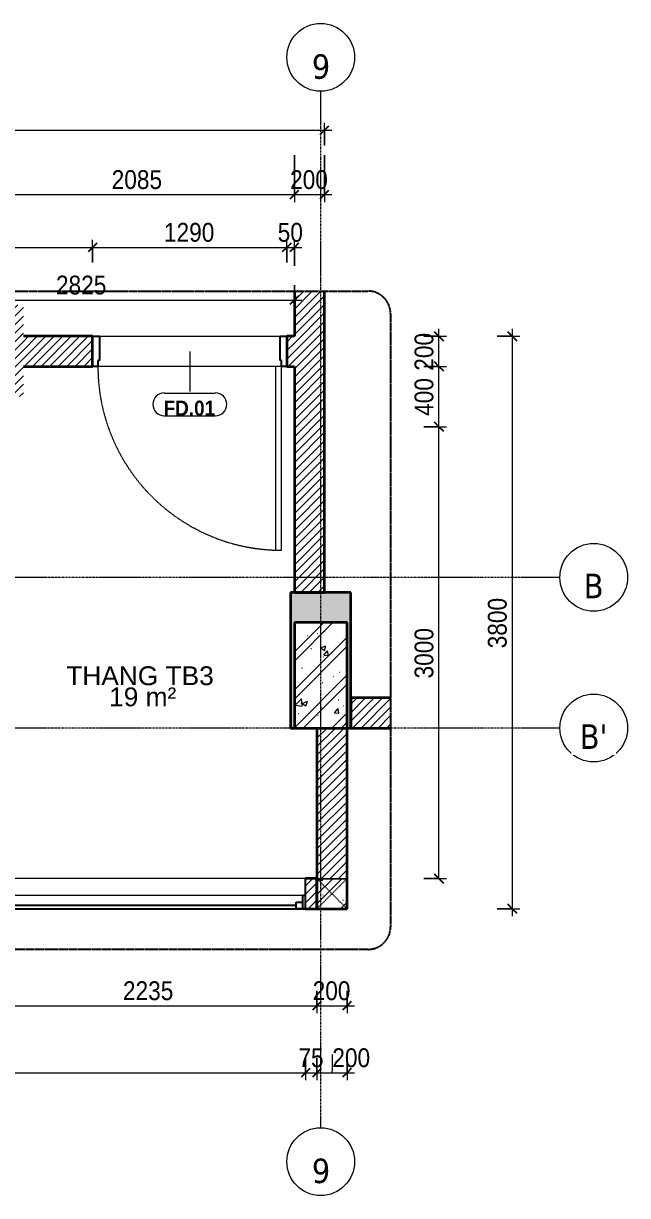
# Model space of a CAD drawing. Header units: millimetres. Extents: x 75584 to 159459, y -5075 to 34550.
# Drawn here: x 92510 to 96523, y 21433 to 29214 of the extents above; entities that cross this region are included whole.
import ezdxf

# ---------------------------------------------------------------- set-up
doc = ezdxf.new("R2010")
doc.units = ezdxf.units.MM
for name, pattern in [('Dash', [6, 3, -3]), ('Dash - Tight', [4.5, 3, -1.5]), ('Grid Line', [22.225, 12.7, -3.175, 3.175, -3.175]), ('Hidden', [7.14375, 4.7625, -2.38125])]:
    doc.linetypes.add(name, pattern=pattern)
for name, color, linetype, lineweight in [('0-3', 10, 'Continuous', 5), ('A-ANNO-DIMS', 211, 'Continuous', 9), ('A-ANNO-DIMS-50', 211, 'Continuous', 9), ('A-AREA-IDEN', 2, 'Continuous', 9), ('A-DETL-GENF-1', 92, 'Dash - Tight', 18), ('A-DETL-GENF-2', 254, 'Continuous', 18), ('A-DETL-GENF-3', 92, 'Hidden', 25), ('A-DETL-MEDM', 33, 'Continuous', 35), ('A-DOOR', 31, 'Continuous', 18), ('A-DOOR-FRAM', 31, 'Continuous', 25), ('A-DOOR-IDEN', 31, 'Continuous', 9), ('A-FLOR-1', 7, 'Continuous', 18), ('A-GLAZ', 151, 'Continuous', 18), ('A-GLAZ-1', 151, 'Continuous', 25), ('A-WALL', 113, 'Continuous', 18), ('A-WALL-1', 113, 'Continuous', 35), ('A-WALL-PATT-1', 111, 'Continuous', 18), ('S-COLS', 52, 'Continuous', 18), ('S-COLS-1', 9, 'Continuous', 5), ('S-COLS-2', 250, 'Continuous', 35), ('S-COLS-3', 52, 'Dash', 18), ('S-COLS-4', 254, 'Continuous', 18), ('S-COLS-5', 52, 'Continuous', 35), ('S-COLS-HDLN', 52, 'Dash', 18), ('S-GRID-1', 1, 'Grid Line', 9), ('S-GRID-IDEN', 1, 'Continuous', 9)]:
    doc.layers.add(name, color=color, linetype=linetype, lineweight=lineweight)
doc.styles.add('Arial_4', font='arial.ttf', dxfattribs={"height": 125})
doc.styles.add('Arial_B', font='arialbd.ttf', dxfattribs={"width": 0.9, "height": 100})
doc.styles.add('Tahoma_B', font='tahomabd.ttf', dxfattribs={"height": 162.5})
doc.styles.add('UTM Avo', font='', dxfattribs={"width": 0.9, "height": 125})
doc.styles.get('UTM Avo').set_extended_font_data('UTM Avo')
doc.dimstyles.new('1_Dim_chi_tiet_2_5', dxfattribs={"dimscale": 304.8, "dimtxt": 124.912619, "dimasz": 0.19685, "dimexe": 0.164042, "dimexo": 0.0625, "dimgap": 0.016404, "dimtad": 1, "dimdec": 0, "dimrnd": 5, "dimzin": 0, "dimdsep": 46, "dimtxsty": 'UTM Avo', "dimblk1": 'OBLIQUE', "dimblk2": 'OBLIQUE', "dimsah": 1, "dimcen": 0.09, "dimdle": 0.164042, "dimazin": 0, "dimtfac": 1, "dimtdec": 4, "dimtix": 1, "dimtmove": 0, "dimatfit": 3, "dimfxl": 0.328084, "dimfxlon": 1, "dimtvp": 1, "dimtolj": 1, "dimtzin": 0, "dimarcsym": 2})
doc.dimstyles.new('1_Dim_chi_tiet_2_5_1', dxfattribs={"dimscale": 304.8, "dimtxt": 124.912619, "dimasz": 0.19685, "dimexe": 0.164042, "dimexo": 0.0625, "dimgap": 0.016404, "dimtad": 1, "dimdec": 0, "dimrnd": 5, "dimzin": 0, "dimdsep": 46, "dimtxsty": 'UTM Avo', "dimblk1": 'OBLIQUE', "dimblk2": 'OBLIQUE', "dimsah": 1, "dimcen": 0.09, "dimdle": 0.164042, "dimazin": 0, "dimtfac": 1, "dimtdec": 4, "dimtix": 1, "dimtmove": 1, "dimatfit": 3, "dimfxl": 0.328084, "dimfxlon": 1, "dimtvp": 1, "dimtolj": 1, "dimtzin": 0, "dimarcsym": 2})
pattern_1 = [(45, (10932.16, 0), (-28.284271, 28.284271), [])]
pattern_2 = [(50, (10932.16, 0), (364.3679, -31.8783), [38.1, -419.1]), (355, (10932.16, 0), (-70.4859, 382.1133), [30.48, -335.28]), (100.451, (10962.52, -2.66), (293.885, 350.2334), [32.38, -356.18]), (46.184, (10932.16, 101.6), (542.1585, -84.0858), [57.15, -628.65]), (96.636, (10977.34, 94.6), (474.805, 494.8554), [48.57, -534.27]), (351.184, (10932.16, 101.6), (474.8102, 494.85), [45.72, -502.92]), (21, (10982.96, 76.2), (303.2285, -204.5305), [38.1, -419.1]), (326, (10982.96, 76.2), (123.6039, 368.376), [30.48, -335.28]), (71.451, (11008.23, 59.16), (426.8341, 163.8427), [32.38, -356.18]), (37.5, (10932.16, 0), (6.17665, 169.11015), [3.353, -327.863, 3.353, -337.007, -336.55]), (37.5, (10932.16, 0), (6.17665, 169.11015), [-671.576, 3.353, -333.197]), (7.5, (10932.16, 0), (133.63888, 200.3615), [3.353, -190.703, 3.353, -320.243, -128.27]), (7.5, (10932.16, 0), (133.63888, 200.3615), [-517.652, 3.353, -124.917]), (327.5, (10818.88, 0), (271.18182, -11.45836), [3.353, -123.647, 3.353, -392.887, -525.78]), (327.5, (10818.88, 0), (271.18182, -11.45836), [-523.24, 3.353, -522.427]), (317.5, (10768.08, 0), (296.2585, 50.85285), [3.353, -161.747, 3.353, -259.791, -373.38]), (317.5, (10768.08, 0), (296.2585, 50.85285), [-428.244, 3.353, -370.027]), (45, (10932.16, 0), (-125.7236, 125.7236), []), (45, (10932.16, 190.5), (-125.7236, 125.7236), [])]

# ---------------------------------------------------------------- blocks, each defined once
blk = doc.blocks.new('NCV_TKTC_KET CAU_rvt-2-TKCS_THANG BỘ TB3 - MẶT BẰNG TẦNG 2-7')
at = {"layer": 'S-COLS-1'}
for points in [[(77477.6, 24536.9), (77477.6, 25436.9), (77077.6, 25436.9), (77077.6, 24536.9), (77102.6, 24536.9), (77102.6, 25236.9), (77452.6, 25236.9), (77452.6, 24536.9)], [(83752.6, 24536.9), (83752.6, 25436.9), (83352.6, 25436.9), (83352.6, 24536.9), (83377.6, 24536.9), (83377.6, 25236.9), (83727.6, 25236.9), (83727.6, 24536.9)]]:
    blk.add_hatch(color=256, dxfattribs=at).paths.add_polyline_path(points)
at = {"layer": 'A-FLOR-1'}
for p, q in [((81292.6, 25136.9), (81292.6, 24936.5)), ((81292.6, 24886.5), (81292.6, 23537.4)), ((77452.6, 23537.4), (77452.6, 24536.9)), ((77102.6, 23336.9), (77102.6, 23335.3)), ((77102.6, 23335.3), (83727.6, 23335.3)), ((83727.6, 23335.3), (83727.6, 23336.9))]:
    blk.add_line(p, q, dxfattribs=at)
at = {"layer": 'S-COLS-2'}
for p, q in [((77477.6, 25436.9), (77077.6, 25436.9)), ((77077.6, 25436.9), (77077.6, 24536.9)), ((77477.6, 24536.9), (77477.6, 25436.9)), ((83752.6, 25436.9), (83352.6, 25436.9)), ((83352.6, 25436.9), (83352.6, 24536.9)), ((83752.6, 24536.9), (83752.6, 25436.9)), ((77077.6, 24536.9), (77102.6, 24536.9)), ((77452.6, 24536.9), (77477.6, 24536.9)), ((83352.6, 24536.9), (83377.6, 24536.9)), ((83727.6, 24536.9), (83752.6, 24536.9))]:
    blk.add_line(p, q, dxfattribs=at)
blk = doc.blocks.new('1_FAMILY RVT - W01-WxH 1400x6000-587637-TKCS_THANG BỘ TB3 - MẶT BẰNG TẦNG 2-7')
at = {"layer": 'A-GLAZ'}
for p, q in [((1398.4, 172.39), (1449.2, 197.79)), ((1398.4, 172.39), (1449.2, 146.99)), ((1398.4, 172.39), (1601.6, 172.39)), ((3000, 96.19), (-3000, 96.19)), ((-2936.5, 96.19), (-22.225, 96.19)), ((22.225, 96.19), (2980.95, 96.19)), ((-2980.95, 7.29), (-22.225, 7.29)), ((22.225, 7.29), (2936.5, 7.29)), ((-3000, -103.81), (3000, -103.81))]:
    blk.add_line(p, q, dxfattribs=at)
at = {"layer": 'A-GLAZ-1'}
for p, q in [((-3000, 96.19), (-3000, -103.81)), ((-3000, 96.19), (-2936.5, 96.19)), ((-2980.95, 96.19), (-2980.95, 7.29)), ((-2936.5, 96.19), (-2936.5, 51.74)), ((-22.225, 7.29), (-22.225, 96.19)), ((-22.225, 96.19), (22.225, 96.19)), ((22.225, 96.19), (22.225, 7.29)), ((2980.95, 96.19), (3000, 96.19)), ((2980.95, 96.19), (2980.95, 7.29)), ((3000, -103.81), (3000, 96.19)), ((-3000, 7.29), (-2980.95, 7.29)), ((-2936.5, 51.74), (-2980.95, 51.74)), ((-2936.5, 73.965), (-22.225, 73.965)), ((22.225, 51.74), (-22.225, 51.74)), ((-22.225, 7.29), (22.225, 7.29)), ((22.225, 29.515), (2936.5, 29.515)), ((2936.5, 51.74), (2936.5, 7.29)), ((2980.95, 51.74), (2936.5, 51.74)), ((2936.5, 7.29), (3000, 7.29))]:
    blk.add_line(p, q, dxfattribs=at)
blk = doc.blocks.new('FD_01 - FD_01-1200x2200mm-1787918-TKCS_THANG BỘ TB3 - MẶT BẰNG TẦNG 2-7')
at = {"layer": 'A-DETL-GENF-1'}
for p, q in [((610, -100), (570, -100)), ((570, -100), (570, -1320)), ((610, -1320), (610, -100)), ((570, -1320), (610, -1320))]:
    blk.add_line(p, q, dxfattribs=at)
blk.add_arc((610, -100), 1220, 180, 268.12111, dxfattribs=at)
at = {"layer": 'A-DOOR-FRAM'}
for p, q in [((-645, 100), (-600, 100)), ((-645, -100), (-645, 100)), ((-600, 100), (-600, -60)), ((600, 100), (645, 100)), ((600, -60), (600, 100)), ((645, 100), (645, -100)), ((-600, -60), (-610, -60)), ((-610, -60), (-610, -100)), ((610, -60), (600, -60)), ((610, -100), (610, -60)), ((-610, -100), (-645, -100)), ((645, -100), (610, -100))]:
    blk.add_line(p, q, dxfattribs=at)
blk = doc.blocks.new('G1_SOF - BO TRU - 200x200-3052400-TKCS_THANG BỘ TB3 - MẶT BẰNG TẦNG 2-7')
at = {"layer": 'S-COLS-HDLN'}
for p, q in [((-100, 100), (100, -100)), ((100, 100), (-100, -100))]:
    blk.add_line(p, q, dxfattribs=at)
blk = doc.blocks.new('BORDER VIEW - BORDER VIEW-1919383-TKCS_THANG BỘ TB3 - MẶT BẰNG TẦNG 2-7')
at = {"layer": 'A-DETL-GENF-3'}
for p, q in [((150, 7064.2), (4219.3, 7064.2)), ((0, 150), (0, 6914.2)), ((4369.3, 6914.2), (4369.3, 150)), ((4219.3, 0), (150, 0))]:
    blk.add_line(p, q, dxfattribs=at)
for centre, start, end in [((150, 6914.2), 90, 180), ((4219.3, 6914.2), 0, 90), ((150, 150), 180, 270), ((4219.3, 150), 270, 0)]:
    blk.add_arc(centre, 150, start, end, dxfattribs=at)
blk = doc.blocks.new('Grid - M_Grid Head - Circle-353313-TKCS_THANG BỘ TB3 - MẶT BẰNG TẦNG 2-7')
at = {"layer": 'S-GRID-IDEN'}
blk.add_circle((0, 0), 4.5, dxfattribs=at)
blk = doc.blocks.new('STN_Door Tag - STN_Door Tag-1788670-TKCS_THANG BỘ TB3 - MẶT BẰNG TẦNG 2-7')
at = {"layer": 'A-DOOR-IDEN'}
for p, q in [((-3.37, 1.49), (3.43, 1.49)), ((-3.37, -1.52), (3.43, -1.52))]:
    blk.add_line(p, q, dxfattribs=at)
for centre, start, end in [((-3.37, -0.01), 90, 270), ((3.43, -0.01), 270, 90)]:
    blk.add_arc(centre, 1.51, start, end, dxfattribs=at)
blk = doc.blocks.new('DIMBLOCK34-TKCS_THANG BỘ TB3 - MẶT BẰNG TẦNG 2-7')
at = {"layer": 'A-ANNO-DIMS-50'}
for p, q in [((94309.7, 28340.1), (94309.7, 28027.4)), ((94309.7, 28077.4), (94309.7, 28340.1)), ((92224.7, 27977.4), (92224.7, 28127.4)), ((92224.7, 28077.4), (94309.7, 28077.4)), ((92224.7, 28077.4), (92224.7, 27977.4))]:
    blk.add_line(p, q, dxfattribs=at)
at = {"layer": 'A-ANNO-DIMS-50', "lineweight": 25}
for p, q in [((92224.7, 28077.4), (92254.7, 28107.4)), ((94309.7, 28077.4), (94339.7, 28107.4)), ((92224.7, 28077.4), (92194.7, 28047.4)), ((94309.7, 28077.4), (94279.7, 28047.4))]:
    blk.add_line(p, q, dxfattribs=at)
at = {"layer": 'A-ANNO-DIMS-50', "color": 0, "insert": (93096, 28239.8), "char_height": 125, "width": 410.824, "attachment_point": 1, "line_spacing_factor": 1.110334, "style": 'UTM Avo'}
blk.add_mtext('2085', dxfattribs=at)
blk = doc.blocks.new('_Oblique')
at = {"color": 0, "linetype": 'ByBlock', "lineweight": -2}
blk.add_line((-0.5, -0.5), (0.5, 0.5), dxfattribs=at)
blk = doc.blocks.new('DIMBLOCK35-TKCS_THANG BỘ TB3 - MẶT BẰNG TẦNG 2-7')
at = {"layer": 'A-ANNO-DIMS-50'}
for p, q in [((94309.7, 28340.1), (94309.7, 28027.4)), ((94309.7, 28077.4), (94309.7, 28340.1)), ((94509.7, 28340.1), (94509.7, 28027.4)), ((94509.7, 28077.4), (94509.7, 28340.1)), ((94309.7, 28077.4), (94559.7, 28077.4))]:
    blk.add_line(p, q, dxfattribs=at)
at = {"layer": 'A-ANNO-DIMS-50', "lineweight": 25}
for p, q in [((94309.7, 28077.4), (94339.7, 28107.4)), ((94509.7, 28077.4), (94539.7, 28107.4)), ((94309.7, 28077.4), (94279.7, 28047.4)), ((94509.7, 28077.4), (94479.7, 28047.4))]:
    blk.add_line(p, q, dxfattribs=at)
at = {"layer": 'A-ANNO-DIMS-50', "color": 0, "insert": (94281.3, 28239.8), "char_height": 125, "width": 308.118, "attachment_point": 1, "line_spacing_factor": 1.110334, "style": 'UTM Avo'}
blk.add_mtext('200', dxfattribs=at)
blk = doc.blocks.new('DIMBLOCK37-TKCS_THANG BỘ TB3 - MẶT BẰNG TẦNG 2-7')
at = {"layer": 'A-ANNO-DIMS-50'}
for p, q in [((91484.7, 27605.8), (91484.7, 27777.4)), ((92969.7, 27627.4), (92969.7, 27777.4)), ((91484.7, 27727.4), (92969.7, 27727.4)), ((91484.7, 27727.4), (91484.7, 27605.8)), ((92969.7, 27727.4), (92969.7, 27627.4))]:
    blk.add_line(p, q, dxfattribs=at)
at = {"layer": 'A-ANNO-DIMS-50', "lineweight": 25}
for p, q in [((91484.7, 27727.4), (91454.7, 27697.4)), ((91484.7, 27727.4), (91514.7, 27757.4)), ((92969.7, 27727.4), (92939.7, 27697.4)), ((92969.7, 27727.4), (92999.7, 27757.4))]:
    blk.add_line(p, q, dxfattribs=at)
at = {"layer": 'A-ANNO-DIMS-50', "color": 0, "insert": (92056, 27889.8), "char_height": 125, "width": 410.824, "attachment_point": 1, "line_spacing_factor": 1.110334, "style": 'UTM Avo'}
blk.add_mtext('1485', dxfattribs=at)
blk = doc.blocks.new('DIMBLOCK38-TKCS_THANG BỘ TB3 - MẶT BẰNG TẦNG 2-7')
at = {"layer": 'A-ANNO-DIMS-50'}
for p, q in [((92969.7, 27627.4), (92969.7, 27777.4)), ((94259.7, 27627.4), (94259.7, 27777.4)), ((92969.7, 27727.4), (94259.7, 27727.4)), ((92969.7, 27727.4), (92969.7, 27627.4)), ((94259.7, 27727.4), (94259.7, 27627.4))]:
    blk.add_line(p, q, dxfattribs=at)
at = {"layer": 'A-ANNO-DIMS-50', "lineweight": 25}
for p, q in [((92969.7, 27727.4), (92939.7, 27697.4)), ((92969.7, 27727.4), (92999.7, 27757.4)), ((94259.7, 27727.4), (94229.7, 27697.4)), ((94259.7, 27727.4), (94289.7, 27757.4))]:
    blk.add_line(p, q, dxfattribs=at)
at = {"layer": 'A-ANNO-DIMS-50', "color": 0, "insert": (93443.5, 27889.8), "char_height": 125, "width": 410.824, "attachment_point": 1, "line_spacing_factor": 1.110334, "style": 'UTM Avo'}
blk.add_mtext('1290', dxfattribs=at)
blk = doc.blocks.new('DIMBLOCK39-TKCS_THANG BỘ TB3 - MẶT BẰNG TẦNG 2-7')
at = {"layer": 'A-ANNO-DIMS-50'}
for p, q in [((94259.7, 27627.4), (94259.7, 27777.4)), ((94309.7, 27605.8), (94309.7, 27777.4)), ((94259.7, 27727.4), (94359.7, 27727.4)), ((94259.7, 27727.4), (94259.7, 27627.4)), ((94309.7, 27727.4), (94309.7, 27605.8))]:
    blk.add_line(p, q, dxfattribs=at)
at = {"layer": 'A-ANNO-DIMS-50', "lineweight": 25}
for p, q in [((94259.7, 27727.4), (94229.7, 27697.4)), ((94259.7, 27727.4), (94289.7, 27757.4)), ((94309.7, 27727.4), (94279.7, 27697.4)), ((94309.7, 27727.4), (94339.7, 27757.4))]:
    blk.add_line(p, q, dxfattribs=at)
at = {"layer": 'A-ANNO-DIMS-50', "color": 0, "insert": (94199.1, 27889.8), "char_height": 125, "width": 205.412, "attachment_point": 1, "line_spacing_factor": 1.110334, "style": 'UTM Avo'}
blk.add_mtext('50', dxfattribs=at)
blk = doc.blocks.new('DIMBLOCK40-TKCS_THANG BỘ TB3 - MẶT BẰNG TẦNG 2-7')
at = {"layer": 'A-ANNO-DIMS-50'}
for p, q in [((95170.5, 26536.9), (95320.5, 26536.9)), ((95270.5, 26536.9), (95170.5, 26536.9)), ((95270.5, 23537.4), (95270.5, 26536.9)), ((95170.5, 23537.4), (95320.5, 23537.4)), ((95270.5, 23537.4), (95170.5, 23537.4))]:
    blk.add_line(p, q, dxfattribs=at)
at = {"layer": 'A-ANNO-DIMS-50', "lineweight": 25}
for p, q in [((95270.5, 26536.9), (95240.5, 26566.9)), ((95270.5, 26536.9), (95300.5, 26506.9)), ((95270.5, 23537.4), (95240.5, 23567.4)), ((95270.5, 23537.4), (95300.5, 23507.4))]:
    blk.add_line(p, q, dxfattribs=at)
at = {"layer": 'A-ANNO-DIMS-50', "color": 0, "insert": (95108.2, 24866), "char_height": 125, "width": 410.824, "attachment_point": 1, "rotation": 90, "line_spacing_factor": 1.110334, "style": 'UTM Avo'}
blk.add_mtext('3000', dxfattribs=at)
blk = doc.blocks.new('DIMBLOCK41-TKCS_THANG BỘ TB3 - MẶT BẰNG TẦNG 2-7')
at = {"layer": 'A-ANNO-DIMS-50'}
for p, q in [((95170.5, 26936.9), (95320.5, 26936.9)), ((95270.5, 26936.9), (95170.5, 26936.9)), ((95270.5, 26536.9), (95270.5, 26936.9)), ((95170.5, 26536.9), (95320.5, 26536.9)), ((95270.5, 26536.9), (95170.5, 26536.9))]:
    blk.add_line(p, q, dxfattribs=at)
at = {"layer": 'A-ANNO-DIMS-50', "lineweight": 25}
for p, q in [((95270.5, 26936.9), (95240.5, 26966.9)), ((95270.5, 26936.9), (95300.5, 26906.9)), ((95270.5, 26536.9), (95240.5, 26566.9)), ((95270.5, 26536.9), (95300.5, 26506.9))]:
    blk.add_line(p, q, dxfattribs=at)
at = {"layer": 'A-ANNO-DIMS-50', "color": 0, "insert": (95108.2, 26608.6), "char_height": 125, "width": 308.118, "attachment_point": 1, "rotation": 90, "line_spacing_factor": 1.110334, "style": 'UTM Avo'}
blk.add_mtext('400', dxfattribs=at)
blk = doc.blocks.new('DIMBLOCK42-TKCS_THANG BỘ TB3 - MẶT BẰNG TẦNG 2-7')
at = {"layer": 'A-ANNO-DIMS-50', "lineweight": 25}
for p, q in [((95270.5, 27136.9), (95240.5, 27166.9)), ((95270.5, 27136.9), (95300.5, 27106.9)), ((95270.5, 26936.9), (95240.5, 26966.9)), ((95270.5, 26936.9), (95300.5, 26906.9))]:
    blk.add_line(p, q, dxfattribs=at)
at = {"layer": 'A-ANNO-DIMS-50'}
for p, q in [((95270.5, 26936.9), (95270.5, 27186.9)), ((95170.5, 27136.9), (95320.5, 27136.9)), ((95270.5, 27136.9), (95170.5, 27136.9)), ((95170.5, 26936.9), (95320.5, 26936.9)), ((95270.5, 26936.9), (95170.5, 26936.9))]:
    blk.add_line(p, q, dxfattribs=at)
at = {"layer": 'A-ANNO-DIMS-50', "color": 0, "insert": (95108.2, 26908.6), "char_height": 125, "width": 308.118, "attachment_point": 1, "rotation": 90, "line_spacing_factor": 1.110334, "style": 'UTM Avo'}
blk.add_mtext('200', dxfattribs=at)
blk = doc.blocks.new('DIMBLOCK50-TKCS_THANG BỘ TB3 - MẶT BẰNG TẦNG 2-7')
at = {"layer": 'A-ANNO-DIMS-50'}
for p, q in [((92224.7, 22793.3), (92224.7, 22643.3)), ((92224.7, 22693.3), (92224.7, 22793.3)), ((94459.7, 22793.3), (94459.7, 22643.3)), ((94459.7, 22693.3), (94459.7, 22793.3)), ((92224.7, 22693.3), (94459.7, 22693.3))]:
    blk.add_line(p, q, dxfattribs=at)
at = {"layer": 'A-ANNO-DIMS-50', "lineweight": 25}
for p, q in [((92224.7, 22693.3), (92254.7, 22723.3)), ((94459.7, 22693.3), (94489.7, 22723.3)), ((92224.7, 22693.3), (92194.7, 22663.3)), ((94459.7, 22693.3), (94429.7, 22663.3))]:
    blk.add_line(p, q, dxfattribs=at)
at = {"layer": 'A-ANNO-DIMS-50', "color": 0, "insert": (93171, 22855.7), "char_height": 125, "width": 410.824, "attachment_point": 1, "line_spacing_factor": 1.110334, "style": 'UTM Avo'}
blk.add_mtext('2235', dxfattribs=at)
blk = doc.blocks.new('DIMBLOCK51-TKCS_THANG BỘ TB3 - MẶT BẰNG TẦNG 2-7')
at = {"layer": 'A-ANNO-DIMS-50'}
for p, q in [((94459.7, 22793.3), (94459.7, 22643.3)), ((94459.7, 22693.3), (94459.7, 22793.3)), ((94659.7, 22793.3), (94659.7, 22643.3)), ((94659.7, 22693.3), (94659.7, 22793.3)), ((94459.7, 22693.3), (94709.7, 22693.3))]:
    blk.add_line(p, q, dxfattribs=at)
at = {"layer": 'A-ANNO-DIMS-50', "lineweight": 25}
for p, q in [((94459.7, 22693.3), (94489.7, 22723.3)), ((94659.7, 22693.3), (94689.7, 22723.3)), ((94459.7, 22693.3), (94429.7, 22663.3)), ((94659.7, 22693.3), (94629.7, 22663.3))]:
    blk.add_line(p, q, dxfattribs=at)
at = {"layer": 'A-ANNO-DIMS-50', "color": 0, "insert": (94431.3, 22855.7), "char_height": 125, "width": 308.118, "attachment_point": 1, "line_spacing_factor": 1.110334, "style": 'UTM Avo'}
blk.add_mtext('200', dxfattribs=at)
blk = doc.blocks.new('DIMBLOCK54-TKCS_THANG BỘ TB3 - MẶT BẰNG TẦNG 2-7')
at = {"layer": 'A-ANNO-DIMS-50'}
for p, q in [((88384.7, 22348.4), (88384.7, 22198.4)), ((88384.7, 22248.4), (88384.7, 22348.4)), ((94384.7, 22348.4), (94384.7, 22198.4)), ((94384.7, 22248.4), (94384.7, 22348.4)), ((88384.7, 22248.4), (94384.7, 22248.4))]:
    blk.add_line(p, q, dxfattribs=at)
at = {"layer": 'A-ANNO-DIMS-50', "lineweight": 25}
for p, q in [((88384.7, 22248.4), (88414.7, 22278.4)), ((94384.7, 22248.4), (94414.7, 22278.4)), ((88384.7, 22248.4), (88354.7, 22218.4)), ((94384.7, 22248.4), (94354.7, 22218.4))]:
    blk.add_line(p, q, dxfattribs=at)
at = {"layer": 'A-ANNO-DIMS-50', "color": 0, "insert": (91213.6, 22410.8), "char_height": 125, "width": 410.824, "attachment_point": 1, "line_spacing_factor": 1.110334, "style": 'UTM Avo'}
blk.add_mtext('6000', dxfattribs=at)
blk = doc.blocks.new('DIMBLOCK55-TKCS_THANG BỘ TB3 - MẶT BẰNG TẦNG 2-7')
at = {"layer": 'A-ANNO-DIMS-50'}
for p, q in [((94384.7, 22348.4), (94384.7, 22198.4)), ((94384.7, 22248.4), (94384.7, 22348.4)), ((94459.7, 22348.4), (94459.7, 22198.4)), ((94459.7, 22248.4), (94459.7, 22348.4)), ((94384.7, 22248.4), (94459.7, 22248.4))]:
    blk.add_line(p, q, dxfattribs=at)
at = {"layer": 'A-ANNO-DIMS-50', "lineweight": 25}
for p, q in [((94384.7, 22248.4), (94414.7, 22278.4)), ((94459.7, 22248.4), (94489.7, 22278.4)), ((94384.7, 22248.4), (94354.7, 22218.4)), ((94459.7, 22248.4), (94429.7, 22218.4))]:
    blk.add_line(p, q, dxfattribs=at)
at = {"layer": 'A-ANNO-DIMS-50', "color": 0, "insert": (94336.6, 22410.8), "char_height": 125, "width": 205.412, "attachment_point": 1, "line_spacing_factor": 1.110334, "style": 'UTM Avo'}
blk.add_mtext('75', dxfattribs=at)
blk = doc.blocks.new('DIMBLOCK56-TKCS_THANG BỘ TB3 - MẶT BẰNG TẦNG 2-7')
at = {"layer": 'A-ANNO-DIMS-50'}
for p, q in [((94459.7, 22348.4), (94459.7, 22198.4)), ((94459.7, 22248.4), (94459.7, 22348.4)), ((94659.7, 22348.4), (94659.7, 22198.4)), ((94659.7, 22248.4), (94659.7, 22348.4)), ((94459.7, 22248.4), (94709.7, 22248.4))]:
    blk.add_line(p, q, dxfattribs=at)
at = {"layer": 'A-ANNO-DIMS-50', "lineweight": 25}
for p, q in [((94459.7, 22248.4), (94489.7, 22278.4)), ((94659.7, 22248.4), (94689.7, 22278.4)), ((94459.7, 22248.4), (94429.7, 22218.4)), ((94659.7, 22248.4), (94629.7, 22218.4))]:
    blk.add_line(p, q, dxfattribs=at)
at = {"layer": 'A-ANNO-DIMS-50'}
blk.add_ellipse((94562, 22248.4), major_axis=(0, 120.7), ratio=0.01863, start_param=0, end_param=1.570796, dxfattribs=at)
at = {"layer": 'A-ANNO-DIMS-50', "color": 0, "insert": (94562, 22410.8), "char_height": 125, "width": 308.118, "attachment_point": 1, "line_spacing_factor": 1.110334, "style": 'UTM Avo'}
blk.add_mtext('200', dxfattribs=at)
blk = doc.blocks.new('DIMBLOCK60-TKCS_THANG BỘ TB3 - MẶT BẰNG TẦNG 2-7')
at = {"layer": 'A-ANNO-DIMS-50'}
for p, q in [((91484.7, 27477.4), (91484.7, 27327.4)), ((91484.7, 27377.4), (91484.7, 27477.4)), ((94309.7, 27477.4), (94309.7, 27327.4)), ((94309.7, 27377.4), (94309.7, 27477.4)), ((91434.7, 27377.4), (94359.7, 27377.4))]:
    blk.add_line(p, q, dxfattribs=at)
at = {"layer": 'A-ANNO-DIMS-50', "lineweight": 25}
for p, q in [((91484.7, 27377.4), (91514.7, 27407.4)), ((94309.7, 27377.4), (94339.7, 27407.4)), ((91484.7, 27377.4), (91454.7, 27347.4)), ((94309.7, 27377.4), (94279.7, 27347.4))]:
    blk.add_line(p, q, dxfattribs=at)
at = {"layer": 'A-ANNO-DIMS-50', "color": 0, "insert": (92726, 27539.8), "char_height": 125, "width": 410.824, "attachment_point": 1, "line_spacing_factor": 1.110334, "style": 'UTM Avo'}
blk.add_mtext('2825', dxfattribs=at)
blk = doc.blocks.new('DIMBLOCK62-TKCS_THANG BỘ TB3 - MẶT BẰNG TẦNG 2-7')
at = {"layer": 'A-ANNO-DIMS-50'}
for p, q in [((88184.7, 28404.6), (88184.7, 28554.6)), ((94509.7, 28404.6), (94509.7, 28554.6)), ((88134.7, 28504.6), (94559.7, 28504.6)), ((88184.7, 28504.6), (88184.7, 28404.6)), ((94509.7, 28504.6), (94509.7, 28404.6))]:
    blk.add_line(p, q, dxfattribs=at)
at = {"layer": 'A-ANNO-DIMS-50', "lineweight": 25}
for p, q in [((88184.7, 28504.6), (88154.7, 28474.6)), ((88184.7, 28504.6), (88214.7, 28534.6)), ((94509.7, 28504.6), (94479.7, 28474.6)), ((94509.7, 28504.6), (94539.7, 28534.6))]:
    blk.add_line(p, q, dxfattribs=at)
at = {"layer": 'A-ANNO-DIMS-50', "color": 0, "insert": (91176, 28667), "char_height": 125, "width": 410.824, "attachment_point": 1, "line_spacing_factor": 1.110334, "style": 'UTM Avo'}
blk.add_mtext('6325', dxfattribs=at)
blk = doc.blocks.new('DIMBLOCK63-TKCS_THANG BỘ TB3 - MẶT BẰNG TẦNG 2-7')
at = {"layer": 'A-ANNO-DIMS-50', "lineweight": 25}
for p, q in [((95757.7, 27136.9), (95727.7, 27166.9)), ((95757.7, 27136.9), (95787.7, 27106.9)), ((95757.7, 23337.4), (95727.7, 23367.4)), ((95757.7, 23337.4), (95787.7, 23307.4))]:
    blk.add_line(p, q, dxfattribs=at)
at = {"layer": 'A-ANNO-DIMS-50'}
for p, q in [((95757.7, 27186.9), (95757.7, 23287.4)), ((95657.7, 27136.9), (95807.7, 27136.9)), ((95757.7, 27136.9), (95657.7, 27136.9)), ((95657.7, 23337.4), (95807.7, 23337.4)), ((95757.7, 23337.4), (95657.7, 23337.4))]:
    blk.add_line(p, q, dxfattribs=at)
at = {"layer": 'A-ANNO-DIMS-50', "color": 0, "insert": (95595.4, 25066), "char_height": 125, "width": 410.824, "attachment_point": 1, "rotation": 90, "line_spacing_factor": 1.110334, "style": 'UTM Avo'}
blk.add_mtext('3800', dxfattribs=at)

msp = doc.modelspace()

# ---------------------------------------------------------------- hatches: boundary and pattern name
at = {"layer": 'A-DETL-GENF-2'}
h = msp.add_hatch(dxfattribs=at)
h.set_pattern_fill('FP_2', color=256, style=0, pattern_type=2)
h.set_pattern_definition(pattern_2)
h.paths.add_polyline_path([(94309.7, 24536.9), (94659.7, 24536.9), (94659.7, 25236.9), (94309.7, 25236.9), (94309.7, 25058.3)])
h.paths.add_polyline_path([(88384.7, 24536.9), (88384.7, 25236.9), (88034.7, 25236.9), (88034.7, 24536.9)])
at = {"layer": 'A-WALL-PATT-1'}
h = msp.add_hatch(dxfattribs=at)
h.set_pattern_fill('FP_1', color=256, style=0, pattern_type=2)
h.set_pattern_definition(pattern_1)
h.paths.add_polyline_path([(94509.7, 25436.9), (94509.7, 27436.9), (94309.7, 27436.9), (94309.7, 25436.9)])
h = msp.add_hatch(dxfattribs=at)
h.set_pattern_fill('FP_1', color=256, style=0, pattern_type=2)
h.set_pattern_definition(pattern_1)
h.paths.add_polyline_path([(92309.7, 26737.4), (92509.7, 26737.4), (92509.7, 27346.9), (92309.7, 27346.9), (92309.7, 27036.9)])
h = msp.add_hatch(dxfattribs=at)
h.set_pattern_fill('FP_1', color=256, style=0, pattern_type=2)
h.set_pattern_definition(pattern_1)
h.paths.add_polyline_path([(94309.7, 26936.9), (94309.7, 27136.9), (94259.7, 27136.9), (94259.7, 26936.9)])
h.paths.add_polyline_path([(92509.7, 26936.9), (92969.7, 26936.9), (92969.7, 27136.9), (92509.7, 27136.9)])
h = msp.add_hatch(dxfattribs=at)
h.set_pattern_fill('FP_1', color=256, style=0, pattern_type=2)
h.set_pattern_definition(pattern_1)
h.paths.add_polyline_path([(94684.7, 24536.9), (94948.9, 24536.9), (94948.9, 24736.9), (94684.7, 24736.9)])
h = msp.add_hatch(dxfattribs=at)
h.set_pattern_fill('FP_1', color=256, style=0, pattern_type=2)
h.set_pattern_definition(pattern_1)
h.paths.add_polyline_path([(94659.7, 23536.9), (94659.7, 24536.9), (94459.7, 24536.9), (94459.7, 23536.9)])
h = msp.add_hatch(dxfattribs=at)
h.set_pattern_fill('FP_1', color=256, style=0, pattern_type=2)
h.set_pattern_definition(pattern_1)
h.paths.add_polyline_path([(94384.7, 23337.4), (94459.7, 23337.4), (94459.7, 23537.4), (94384.7, 23537.4)])
h.paths.add_polyline_path([(88384.7, 23337.4), (88384.7, 23537.4), (88234.7, 23536.9), (88234.7, 23337.4)])
at = {"layer": 'S-COLS-4'}
h = msp.add_hatch(dxfattribs=at)
h.set_pattern_fill('FP_2', color=256, style=0, pattern_type=2)
h.set_pattern_definition(pattern_2)
h.paths.add_polyline_path([(94659.7, 23336.9), (94659.7, 23536.9), (94459.7, 23536.9), (94459.7, 23336.9)])
h = msp.add_hatch(dxfattribs=at)
h.set_pattern_fill('FP_2', color=256, style=0, pattern_type=2)
h.set_pattern_definition(pattern_2)
h.paths.add_polyline_path([(94659.7, 23336.9), (94659.7, 23536.9), (94459.7, 23536.9), (94459.7, 23336.9)])

# ---------------------------------------------------------------- linework, layer by layer
at = {"layer": 'A-DETL-MEDM'}
for p, q in [((94659.7, 25236.9), (94309.7, 25236.9)), ((94309.7, 25236.9), (94309.7, 24536.9)), ((94659.7, 24536.9), (94659.7, 25236.9)), ((94309.7, 24536.9), (94659.7, 24536.9))]:
    msp.add_line(p, q, dxfattribs=at)
at = {"layer": 'A-DOOR-IDEN'}
msp.add_line((93614.7, 27036.9), (93614.7, 26770.1), dxfattribs=at)
at = {"layer": 'A-WALL'}
for p, q in [((93014.7, 27136.9), (94214.7, 27136.9)), ((94224.7, 26936.9), (93004.7, 26936.9)), ((94459.7, 23536.9), (94659.7, 23536.9))]:
    msp.add_line(p, q, dxfattribs=at)
at = {"layer": 'A-WALL-1'}
for p, q in [((94309.7, 27436.9), (94309.7, 27136.9)), ((94509.7, 25436.9), (94509.7, 27436.9)), ((92969.7, 27136.9), (92509.7, 27136.9)), ((92969.7, 26936.9), (92969.7, 27136.9)), ((94309.7, 27136.9), (94259.7, 27136.9)), ((94259.7, 27136.9), (94259.7, 26936.9)), ((92509.7, 26936.9), (92969.7, 26936.9)), ((94259.7, 26936.9), (94309.7, 26936.9)), ((94309.7, 26936.9), (94309.7, 25436.9)), ((94309.7, 25436.9), (94509.7, 25436.9)), ((94948.9, 24736.9), (94684.7, 24736.9)), ((94684.7, 24736.9), (94684.7, 24536.9)), ((94459.7, 24536.9), (94459.7, 23537.4)), ((94659.7, 23536.9), (94659.7, 24536.9)), ((94684.7, 24536.9), (94948.9, 24536.9)), ((94459.7, 23537.4), (94384.7, 23537.4)), ((94459.7, 23337.4), (94459.7, 23536.9)), ((94384.7, 23337.4), (94459.7, 23337.4))]:
    msp.add_line(p, q, dxfattribs=at)
at = {"layer": 'S-COLS'}
msp.add_line((94659.7, 23536.9), (94459.7, 23536.9), dxfattribs=at)
at = {"layer": 'S-COLS-5'}
for p, q in [((94459.7, 23536.9), (94459.7, 23336.9)), ((94659.7, 23336.9), (94659.7, 23536.9)), ((94459.7, 23336.9), (94659.7, 23336.9))]:
    msp.add_line(p, q, dxfattribs=at)
at = {"layer": 'S-GRID-1'}
for p, q in [((94484.7, 27513.8), (94484.7, 28763.8)), ((94484.7, 23133.5), (94484.7, 27513.8)), ((94823.5, 25536.9), (88346.6, 25536.9)), ((96073.5, 25536.9), (94823.5, 25536.9)), ((94823.5, 24536.9), (88346.6, 24536.9)), ((96073.5, 24536.9), (94823.5, 24536.9)), ((94484.7, 21883.5), (94484.7, 23133.5))]:
    msp.add_line(p, q, dxfattribs=at)

# ---------------------------------------------------------------- block references
at = {"layer": '0-3'}
msp.add_blockref('NCV_TKTC_KET CAU_rvt-2-TKCS_THANG BỘ TB3 - MẶT BẰNG TẦNG 2-7', (10932.2, 0), dxfattribs=at)
at = {"layer": 'A-DETL-GENF-1', "rotation": 270.0000000000001}
msp.add_blockref('BORDER VIEW - BORDER VIEW-1919383-TKCS_THANG BỘ TB3 - MẶT BẰNG TẦNG 2-7', (87884.7, 27436.9), dxfattribs=at)
at = {"layer": 'A-DOOR'}
msp.add_blockref('FD_01 - FD_01-1200x2200mm-1787918-TKCS_THANG BỘ TB3 - MẶT BẰNG TẦNG 2-7', (93614.7, 27036.9), dxfattribs=at)
at = {"layer": 'A-DOOR-IDEN', "xscale": 49.99999999999998, "yscale": 49.99999999999998, "zscale": 49.99999999999998}
msp.add_blockref('STN_Door Tag - STN_Door Tag-1788670-TKCS_THANG BỘ TB3 - MẶT BẰNG TẦNG 2-7', (93613.2, 26686), dxfattribs=at)
at = {"layer": 'A-GLAZ', "rotation": 180}
msp.add_blockref('1_FAMILY RVT - W01-WxH 1400x6000-587637-TKCS_THANG BỘ TB3 - MẶT BẰNG TẦNG 2-7', (91384.7, 23433.6), dxfattribs=at)
at = {"layer": 'S-COLS-3'}
msp.add_blockref('G1_SOF - BO TRU - 200x200-3052400-TKCS_THANG BỘ TB3 - MẶT BẰNG TẦNG 2-7', (94559.7, 23436.9), dxfattribs=at)
at = {"layer": 'S-GRID-IDEN', "xscale": 49.99999999999998, "yscale": 49.99999999999998, "zscale": 49.99999999999998}
for p in [(94484.7, 28988.8), (94484.7, 21658.5)]:
    msp.add_blockref('Grid - M_Grid Head - Circle-353313-TKCS_THANG BỘ TB3 - MẶT BẰNG TẦNG 2-7', p, dxfattribs=at)
at = {"layer": 'S-GRID-IDEN', "xscale": 49.99999999999998, "yscale": 49.99999999999998, "zscale": 49.99999999999998, "rotation": 89.9999999999998}
for p in [(96298.5, 25536.9), (96298.5, 24536.9)]:
    msp.add_blockref('Grid - M_Grid Head - Circle-353313-TKCS_THANG BỘ TB3 - MẶT BẰNG TẦNG 2-7', p, dxfattribs=at)

# ---------------------------------------------------------------- texts
at = {"layer": 'A-AREA-IDEN', "char_height": 125, "line_spacing_factor": 0.936439, "style": 'Arial_4'}
for s, insert, width, attachment_point in [('\\pt2.5,5,7.5,10,12.5,15,17.5,20,22.5,25,27.5,30,32.5,35,37.5,40,42.5,45,47.5,50,52.5,55,57.5,60,62.5,65,67.5,70,72.5,75,77.5,80;THANG TB3', (93284.4, 24819.6), 985.5, 8), ('\\pt2.5,5,7.5,10,12.5,15,17.5,20,22.5,25,27.5,30,32.5,35,37.5,40,42.5,45,47.5,50,52.5,55,57.5,60,62.5,65,67.5,70,72.5,75,77.5,80;19 m²', (93302.3, 24742.8), 453, 5)]:
    msp.add_mtext(s, dxfattribs=dict(at, insert=insert, width=width, attachment_point=attachment_point))
at = {"layer": 'A-DOOR-IDEN', "insert": (93612.2, 26659.4), "char_height": 100, "width": 351.45, "attachment_point": 5, "line_spacing_factor": 0.936439, "style": 'Arial_B'}
msp.add_mtext('\\pt2.25,4.5,6.75,9,11.25,13.5,15.75,18,20.25,22.5,24.75,27,29.25,31.5,33.75,36,38.25,40.5,42.75,45,47.25,49.5,51.75,54,56.25,58.5,60.75,63,65.25,67.5,69.75,72;FD.01', dxfattribs=at)

# ---------------------------------------------------------------- dimensions: what is measured, and where the dimension line sits
at = {"layer": 'A-ANNO-DIMS'}
for base, p1, p2, override, picture, middle in [((94509.7, 28504.6), (88184.7, 28404.6), (94509.7, 28404.6), {"dimpost": '<>', "dimfxl": 6325}, 'DIMBLOCK62-TKCS_THANG BỘ TB3 - MẶT BẰNG TẦNG 2-7', (91347.2, 28574.3)), ((94309.7, 28077.4), (92224.7, 27977.4), (94309.7, 28340.1), {"dimpost": '<>', "dimfxl": 2116.307778}, 'DIMBLOCK34-TKCS_THANG BỘ TB3 - MẶT BẰNG TẦNG 2-7', (93267.2, 28147.1)), ((94509.7, 28077.4), (94309.7, 28340.1), (94509.7, 28340.1), {"dimpost": '<>', "dimfxl": 200}, 'DIMBLOCK35-TKCS_THANG BỘ TB3 - MẶT BẰNG TẦNG 2-7', (94409.7, 28147.1)), ((92969.7, 27727.4), (91484.7, 27605.8), (92969.7, 27627.4), {"dimpost": '<>', "dimfxl": 1485.156071}, 'DIMBLOCK37-TKCS_THANG BỘ TB3 - MẶT BẰNG TẦNG 2-7', (92227.2, 27797.1)), ((94259.7, 27727.4), (92969.7, 27627.4), (94259.7, 27627.4), {"dimpost": '<>', "dimfxl": 1290}, 'DIMBLOCK38-TKCS_THANG BỘ TB3 - MẶT BẰNG TẦNG 2-7', (93614.7, 27797.1)), ((94309.7, 27727.4), (94259.7, 27627.4), (94309.7, 27605.8), {"dimpost": '<>', "dimfxl": 54.43854}, 'DIMBLOCK39-TKCS_THANG BỘ TB3 - MẶT BẰNG TẦNG 2-7', (94284.7, 27797.1)), ((94309.7, 27377.4), (91484.7, 27477.4), (94309.7, 27477.4), {"dimpost": '<>', "dimfxl": 2825}, 'DIMBLOCK60-TKCS_THANG BỘ TB3 - MẶT BẰNG TẦNG 2-7', (92897.2, 27447.1)), ((94459.7, 22693.3), (92224.7, 22793.3), (94459.7, 22793.3), {"dimpost": '<>', "dimfxl": 2235}, 'DIMBLOCK50-TKCS_THANG BỘ TB3 - MẶT BẰNG TẦNG 2-7', (93342.2, 22763)), ((94659.7, 22693.3), (94459.7, 22793.3), (94659.7, 22793.3), {"dimpost": '<>', "dimfxl": 200}, 'DIMBLOCK51-TKCS_THANG BỘ TB3 - MẶT BẰNG TẦNG 2-7', (94559.7, 22763)), ((94384.7, 22248.4), (88384.7, 22348.4), (94384.7, 22348.4), {"dimpost": '<>', "dimfxl": 6000}, 'DIMBLOCK54-TKCS_THANG BỘ TB3 - MẶT BẰNG TẦNG 2-7', (91384.7, 22318.1)), ((94459.7, 22248.4), (94384.7, 22348.4), (94459.7, 22348.4), {"dimpost": '<>', "dimfxl": 74.981029}, 'DIMBLOCK55-TKCS_THANG BỘ TB3 - MẶT BẰNG TẦNG 2-7', (94422.2, 22317))]:
    dim = msp.add_linear_dim(base=base, p1=p1, p2=p2, dimstyle='1_Dim_chi_tiet_2_5', override=override, dxfattribs=at)
    dim.commit()
    dim.dimension.update_dxf_attribs({"geometry": picture, "text_midpoint": middle})
for base, p1, p2, override, picture, middle in [((95270.5, 27136.9), (95170.5, 26936.9), (95170.5, 27136.9), {"dimpost": '<>', "dimfxl": 200}, 'DIMBLOCK42-TKCS_THANG BỘ TB3 - MẶT BẰNG TẦNG 2-7', (95200.9, 27036.9)), ((95757.7485, 23337.3629), (95657.7485, 27136.936), (95657.7485, 23337.3629), {"dimpost": '<>', "dimfxl": 3799.573178}, 'DIMBLOCK63-TKCS_THANG BỘ TB3 - MẶT BẰNG TẦNG 2-7', (95688.0634, 25237.1494)), ((95270.5, 26936.9), (95170.5, 26536.9), (95170.5, 26936.9), {"dimpost": '<>', "dimfxl": 400}, 'DIMBLOCK41-TKCS_THANG BỘ TB3 - MẶT BẰNG TẦNG 2-7', (95200.9, 26736.9)), ((95270.5476, 26536.936), (95170.5476, 23537.3629), (95170.5476, 26536.936), {"dimpost": '<>', "dimfxl": 2999.573178}, 'DIMBLOCK40-TKCS_THANG BỘ TB3 - MẶT BẰNG TẦNG 2-7', (95200.8625, 25037.1494))]:
    dim = msp.add_linear_dim(base=base, p1=p1, p2=p2, angle=90, dimstyle='1_Dim_chi_tiet_2_5', override=override, dxfattribs=at)
    dim.commit()
    dim.dimension.update_dxf_attribs({"geometry": picture, "text_midpoint": middle})
dim = msp.add_linear_dim(base=(94659.7, 22248.4), p1=(94459.7, 22348.4), p2=(94659.7, 22348.4), dimstyle='1_Dim_chi_tiet_2_5_1', override={"dimpost": '<>', "dimfxl": 200}, dxfattribs=at)
dim.commit()
dim.dimension.update_dxf_attribs({"geometry": 'DIMBLOCK56-TKCS_THANG BỘ TB3 - MẶT BẰNG TẦNG 2-7', "text_midpoint": (94716, 22327.4), "dimtype": 160})

# ---------------------------------------------------------------- next in the draw order: texts
at = {"layer": 'S-GRID-IDEN', "char_height": 162.5, "attachment_point": 5, "line_spacing_factor": 0.996129, "style": 'Tahoma_B', "bg_fill": 3, "box_fill_scale": 1.25, "bg_fill_color": 256, "bg_fill_true_color": 13158600, "bg_fill_transparency": 0}
for s, insert, width in [('\\pt634.99962,1269.99925,1905.0005,2540.00013,3174.99975,3809.99937,4445.00062,5080.00025,5714.99987,6349.9995,6985.00075,7620.00037,8255,8889.99962,9524.99925,10160.0005,10795.00013,11429.99975,12064.99938,12700.00063,13335.00025,13969.99988,14604.9995,15240.00075,15875.00038,16510,17144.99963,17779.99925,18415.0005,19050.00013,19684.99975,20319.99938;9', (94487.1, 28926.3), 145.5), ('\\pt634.99962,1269.99925,1905.0005,2540.00013,3174.99975,3809.99937,4445.00062,5080.00025,5714.99987,6349.9995,6985.00075,7620.00037,8255,8889.99962,9524.99925,10160.0005,10795.00013,11429.99975,12064.99938,12700.00063,13335.00025,13969.99988,14604.9995,15240.00075,15875.00038,16510,17144.99963,17779.99925,18415.0005,19050.00013,19684.99975,20319.99938;B', (96298, 25479.7), 155.5), ("\\pt634.99962,1269.99925,1905.0005,2540.00013,3174.99975,3809.99937,4445.00062,5080.00025,5714.99987,6349.9995,6985.00075,7620.00037,8255,8889.99962,9524.99925,10160.0005,10795.00013,11429.99975,12064.99938,12700.00063,13335.00025,13969.99988,14604.9995,15240.00075,15875.00038,16510,17144.99963,17779.99925,18415.0005,19050.00013,19684.99975,20319.99938;B'", (96298, 24479.7), 215), ('\\pt634.99962,1269.99925,1905.0005,2540.00013,3174.99975,3809.99937,4445.00062,5080.00025,5714.99987,6349.9995,6985.00075,7620.00037,8255,8889.99962,9524.99925,10160.0005,10795.00013,11429.99975,12064.99938,12700.00063,13335.00025,13969.99988,14604.9995,15240.00075,15875.00038,16510,17144.99963,17779.99925,18415.0005,19050.00013,19684.99975,20319.99938;9', (94487.1, 21596.1), 145.5)]:
    msp.add_mtext(s, dxfattribs=dict(at, insert=insert, width=width))

doc.saveas('drawing.dxf')
